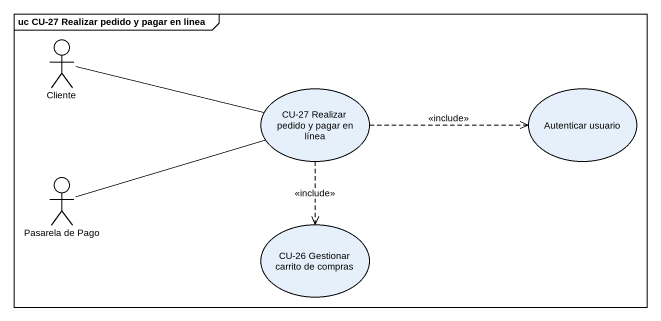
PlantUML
@startuml
mainframe uc CU-27 Realizar pedido y pagar en linea
actor Cliente
usecase "CU-27 Realizar pedido y pagar en línea" as CU_27_Realizar_pedido_y
usecase "Autenticar usuario" as Autenticar_usuario
actor "Pasarela de Pago" as Pasarela_de_Pago
usecase "CU-26 Gestionar carrito de compras" as CU_26_Gestionar_carrito_de
Cliente -right- CU_27_Realizar_pedido_y
CU_27_Realizar_pedido_y .right.> Autenticar_usuario : <<include>>
CU_27_Realizar_pedido_y ..> CU_26_Gestionar_carrito_de : <<include>>
Pasarela_de_Pago -right- CU_27_Realizar_pedido_y
@enduml
